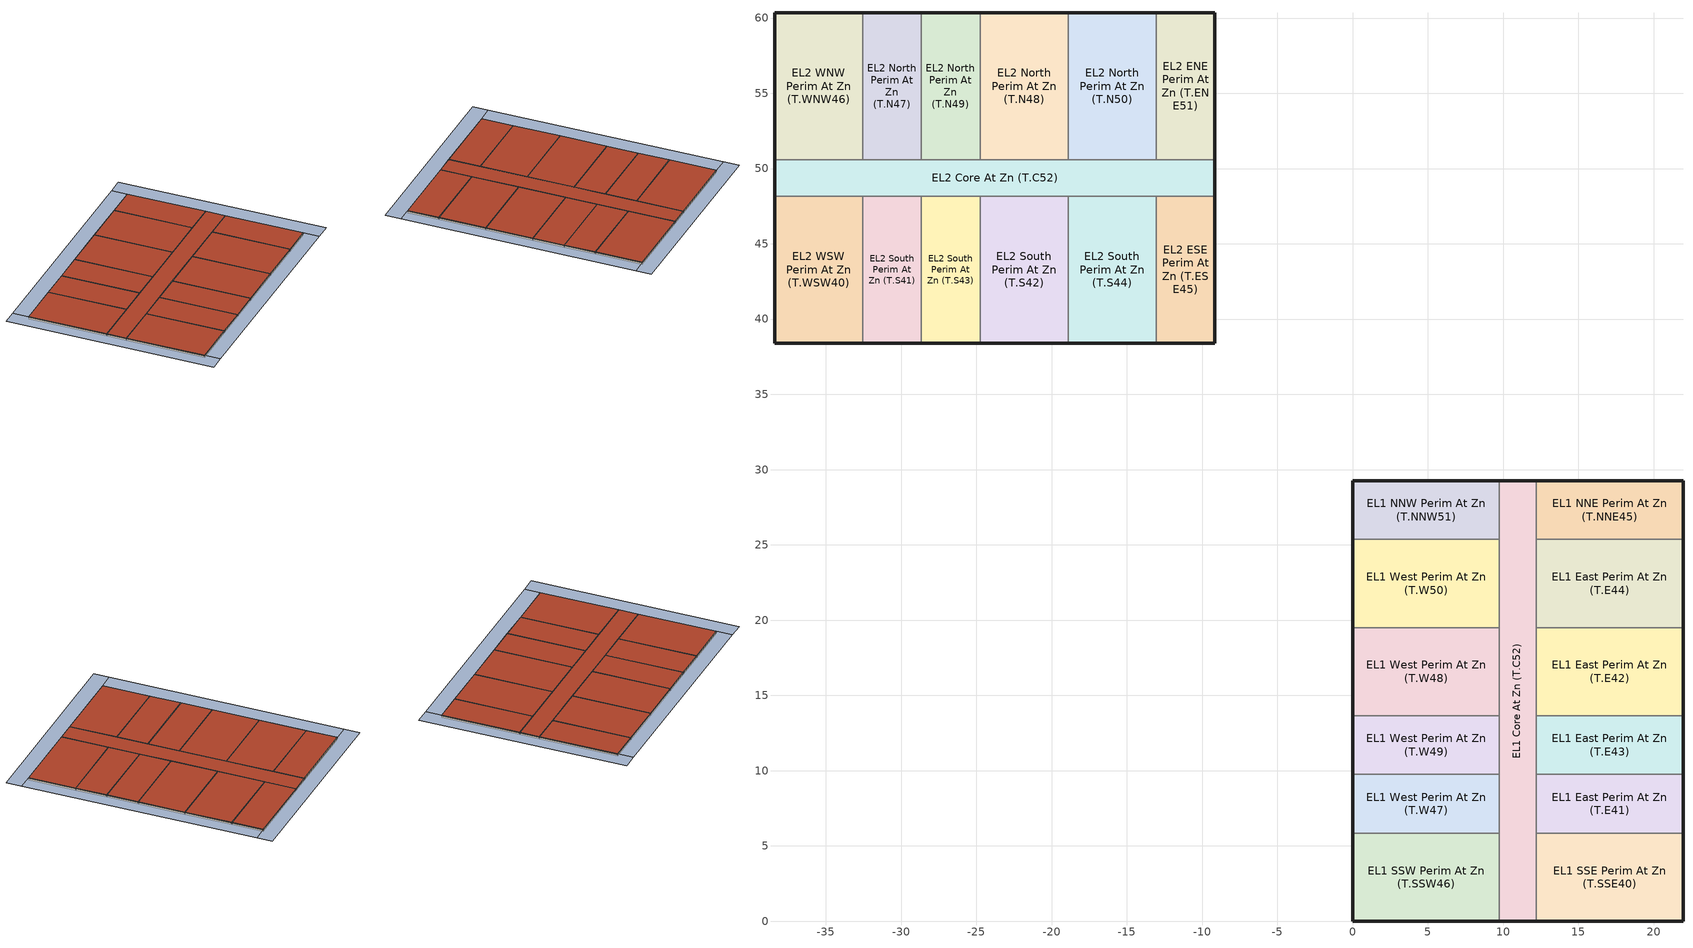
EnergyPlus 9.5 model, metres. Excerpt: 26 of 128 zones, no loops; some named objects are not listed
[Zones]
EL1 Core At Zn (T.C52)
 floor to EL1 Core Zn (T.C39) (EL1 AFlr Construction-mirror): 12.19,29.26 12.19,0 9.75,0 9.75,29.26 z5.46
 wall outside (EL1 EWall Construction): 12.19,29.26 9.75,29.26 / 9.75,0 12.19,0 z5.46:5.79
 wall to EL1 NNW Perim At Zn (T.NNW51) (EL1 IWall Construction-mirror): 9.75,29.26 9.75,25.36 z5.46:5.79
 wall to EL1 SSW Perim At Zn (T.SSW46) (EL1 IWall Construction-mirror): 9.75,5.85 9.75,0 z5.46:5.79
 wall to EL1 West Perim At Zn (T.W47) (EL1 IWall Construction-mirror): 9.75,9.75 9.75,5.85 z5.46:5.79
 wall to EL1 West Perim At Zn (T.W48) (EL1 IWall Construction-mirror): 9.75,19.51 9.75,13.66 z5.46:5.79
 wall to EL1 West Perim At Zn (T.W49) (EL1 IWall Construction-mirror): 9.75,13.66 9.75,9.75 z5.46:5.79
 wall to EL1 West Perim At Zn (T.W50) (EL1 IWall Construction-mirror): 9.75,25.36 9.75,19.51 z5.46:5.79
 wall to EL1 East Perim At Zn (T.E41) (EL1 IWall Construction-mirror): 12.19,5.85 12.19,9.75 z5.46:5.79
 wall to EL1 East Perim At Zn (T.E42) (EL1 IWall Construction-mirror): 12.19,13.66 12.19,19.51 z5.46:5.79
 wall to EL1 East Perim At Zn (T.E43) (EL1 IWall Construction-mirror): 12.19,9.75 12.19,13.66 z5.46:5.79
 wall to EL1 East Perim At Zn (T.E44) (EL1 IWall Construction-mirror): 12.19,19.51 12.19,25.36 z5.46:5.79
 wall to EL1 NNE Perim At Zn (T.NNE45) (EL1 IWall Construction-mirror): 12.19,25.36 12.19,29.26 z5.46:5.79
 wall to EL1 SSE Perim At Zn (T.SSE40) (EL1 IWall Construction-mirror): 12.19,0 12.19,5.85 z5.46:5.79
 roof outside (EL1 Roof Construction): 9.75,29.26 9.75,0 12.19,0 12.19,29.26 z5.79
EL1 East Perim At Zn (T.E41)
 floor to EL1 East Perim Zn (T.E28) (EL1 AFlr Construction-mirror): 21.95,9.75 21.95,5.85 12.19,5.85 12.19,9.75 z5.46
 wall outside (EL1 EWall Construction): 21.95,5.85 21.95,9.75 z5.46:5.79
 wall to EL1 East Perim At Zn (T.E43) (EL1 IWall Construction): 21.95,9.75 12.19,9.75 z5.46:5.79
 wall to EL1 SSE Perim At Zn (T.SSE40) (EL1 IWall Construction-mirror): 12.19,5.85 21.95,5.85 z5.46:5.79
 roof outside (EL1 Roof Construction): 12.19,9.75 12.19,5.85 21.95,5.85 21.95,9.75 z5.79
EL1 East Perim At Zn (T.E42)
 floor to EL1 East Perim Zn (T.E29) (EL1 AFlr Construction-mirror): 21.95,19.51 21.95,13.66 12.19,13.66 12.19,19.51 z5.46
 wall outside (EL1 EWall Construction): 21.95,13.66 21.95,19.51 z5.46:5.79
 wall to EL1 East Perim At Zn (T.E44) (EL1 IWall Construction): 21.95,19.51 12.19,19.51 z5.46:5.79
 wall to EL1 East Perim At Zn (T.E43) (EL1 IWall Construction): 12.19,13.66 21.95,13.66 z5.46:5.79
 roof outside (EL1 Roof Construction): 12.19,19.51 12.19,13.66 21.95,13.66 21.95,19.51 z5.79
EL1 East Perim At Zn (T.E43)
 floor to EL1 East Perim Zn (T.E30) (EL1 AFlr Construction-mirror): 21.95,13.66 21.95,9.75 12.19,9.75 12.19,13.66 z5.46
 wall outside (EL1 EWall Construction): 21.95,9.75 21.95,13.66 z5.46:5.79
 roof outside (EL1 Roof Construction): 12.19,13.66 12.19,9.75 21.95,9.75 21.95,13.66 z5.79
EL1 East Perim At Zn (T.E44)
 floor to EL1 East Perim Zn (T.E31) (EL1 AFlr Construction-mirror): 21.95,25.36 21.95,19.51 12.19,19.51 12.19,25.36 z5.46
 wall outside (EL1 EWall Construction): 21.95,19.51 21.95,25.36 z5.46:5.79
 wall to EL1 NNE Perim At Zn (T.NNE45) (EL1 IWall Construction): 21.95,25.36 12.19,25.36 z5.46:5.79
 roof outside (EL1 Roof Construction): 12.19,25.36 12.19,19.51 21.95,19.51 21.95,25.36 z5.79
EL1 NNE Perim At Zn (T.NNE45)
 floor to EL1 NNE Perim Zn (T.NNE32) (EL1 AFlr Construction-mirror): 21.95,29.26 21.95,25.36 12.19,25.36 12.19,29.26 z5.46
 wall outside (EL1 EWall Construction): 21.95,25.36 21.95,29.26 12.19,29.26 z5.46:5.79
 roof outside (EL1 Roof Construction): 12.19,29.26 12.19,25.36 21.95,25.36 21.95,29.26 z5.79
EL1 NNW Perim At Zn (T.NNW51)
 floor to EL1 NNW Perim Zn (T.NNW38) (EL1 AFlr Construction-mirror): 9.75,29.26 9.75,25.36 0,25.36 0,29.26 z5.46
 wall outside (EL1 EWall Construction): 9.75,29.26 0,29.26 0,25.36 z5.46:5.79
 wall to EL1 West Perim At Zn (T.W50) (EL1 IWall Construction-mirror): 0,25.36 9.75,25.36 z5.46:5.79
 roof outside (EL1 Roof Construction): 0,29.26 0,25.36 9.75,25.36 9.75,29.26 z5.79
EL1 SSE Perim At Zn (T.SSE40)
 floor to EL1 SSE Perim Zn (T.SSE27) (EL1 AFlr Construction-mirror): 21.95,5.85 21.95,0 12.19,0 12.19,5.85 z5.46
 wall outside (EL1 EWall Construction): 12.19,0 21.95,0 21.95,5.85 z5.46:5.79
 roof outside (EL1 Roof Construction): 12.19,5.85 12.19,0 21.95,0 21.95,5.85 z5.79
EL1 SSW Perim At Zn (T.SSW46)
 floor to EL1 SSW Perim Zn (T.SSW33) (EL1 AFlr Construction-mirror): 9.75,5.85 9.75,0 0,0 0,5.85 z5.46
 wall outside (EL1 EWall Construction): 0,5.85 0,0 9.75,0 z5.46:5.79
 wall to EL1 West Perim At Zn (T.W47) (EL1 IWall Construction): 9.75,5.85 0,5.85 z5.46:5.79
 roof outside (EL1 Roof Construction): 0,5.85 0,0 9.75,0 9.75,5.85 z5.79
EL1 West Perim At Zn (T.W47)
 floor to EL1 West Perim Zn (T.W34) (EL1 AFlr Construction-mirror): 9.75,9.75 9.75,5.85 0,5.85 0,9.75 z5.46
 wall outside (EL1 EWall Construction): 0,9.75 0,5.85 z5.46:5.79
 wall to EL1 West Perim At Zn (T.W49) (EL1 IWall Construction): 9.75,9.75 0,9.75 z5.46:5.79
 roof outside (EL1 Roof Construction): 0,9.75 0,5.85 9.75,5.85 9.75,9.75 z5.79
EL1 West Perim At Zn (T.W48)
 floor to EL1 West Perim Zn (T.W35) (EL1 AFlr Construction-mirror): 9.75,19.51 9.75,13.66 0,13.66 0,19.51 z5.46
 wall outside (EL1 EWall Construction): 0,19.51 0,13.66 z5.46:5.79
 wall to EL1 West Perim At Zn (T.W50) (EL1 IWall Construction): 9.75,19.51 0,19.51 z5.46:5.79
 wall to EL1 West Perim At Zn (T.W49) (EL1 IWall Construction): 0,13.66 9.75,13.66 z5.46:5.79
 roof outside (EL1 Roof Construction): 0,19.51 0,13.66 9.75,13.66 9.75,19.51 z5.79
EL1 West Perim At Zn (T.W49)
 floor to EL1 West Perim Zn (T.W36) (EL1 AFlr Construction-mirror): 9.75,13.66 9.75,9.75 0,9.75 0,13.66 z5.46
 wall outside (EL1 EWall Construction): 0,13.66 0,9.75 z5.46:5.79
 roof outside (EL1 Roof Construction): 0,13.66 0,9.75 9.75,9.75 9.75,13.66 z5.79
EL1 West Perim At Zn (T.W50)
 floor to EL1 West Perim Zn (T.W37) (EL1 AFlr Construction-mirror): 9.75,25.36 9.75,19.51 0,19.51 0,25.36 z5.46
 wall outside (EL1 EWall Construction): 0,25.36 0,19.51 z5.46:5.79
 roof outside (EL1 Roof Construction): 0,25.36 0,19.51 9.75,19.51 9.75,25.36 z5.79
EL2 Core At Zn (T.C52)
 floor to EL2 Core Zn (T.C39) (EL1 AFlr Construction-mirror): -9.14,50.6 -9.14,48.16 -38.4,48.16 -38.4,50.6 z5.46
 wall outside (EL1 EWall Construction): -9.14,48.16 -9.14,50.6 / -38.4,50.6 -38.4,48.16 z5.46:5.79
 wall to EL2 ESE Perim At Zn (T.ESE45) (EL1 IWall Construction-mirror): -13.05,48.16 -9.14,48.16 z5.46:5.79
 wall to EL2 South Perim At Zn (T.S41) (EL1 IWall Construction-mirror): -32.55,48.16 -28.65,48.16 z5.46:5.79
 wall to EL2 South Perim At Zn (T.S42) (EL1 IWall Construction-mirror): -24.75,48.16 -18.9,48.16 z5.46:5.79
 wall to EL2 South Perim At Zn (T.S43) (EL1 IWall Construction-mirror): -28.65,48.16 -24.75,48.16 z5.46:5.79
 wall to EL2 South Perim At Zn (T.S44) (EL1 IWall Construction-mirror): -18.9,48.16 -13.05,48.16 z5.46:5.79
 wall to EL2 WSW Perim At Zn (T.WSW40) (EL1 IWall Construction-mirror): -38.4,48.16 -32.55,48.16 z5.46:5.79
 wall to EL2 ENE Perim At Zn (T.ENE51) (EL1 IWall Construction-mirror): -9.14,50.6 -13.05,50.6 z5.46:5.79
 wall to EL2 North Perim At Zn (T.N47) (EL1 IWall Construction-mirror): -28.65,50.6 -32.55,50.6 z5.46:5.79
 wall to EL2 North Perim At Zn (T.N48) (EL1 IWall Construction-mirror): -18.9,50.6 -24.75,50.6 z5.46:5.79
 wall to EL2 North Perim At Zn (T.N49) (EL1 IWall Construction-mirror): -24.75,50.6 -28.65,50.6 z5.46:5.79
 wall to EL2 North Perim At Zn (T.N50) (EL1 IWall Construction-mirror): -13.05,50.6 -18.9,50.6 z5.46:5.79
 wall to EL2 WNW Perim At Zn (T.WNW46) (EL1 IWall Construction-mirror): -32.55,50.6 -38.4,50.6 z5.46:5.79
 roof outside (EL1 Roof Construction): -38.4,50.6 -38.4,48.16 -9.14,48.16 -9.14,50.6 z5.79
EL2 ENE Perim At Zn (T.ENE51)
 floor to EL2 ENE Perim Zn (T.ENE38) (EL1 AFlr Construction-mirror): -9.14,60.35 -9.14,50.6 -13.05,50.6 -13.05,60.35 z5.46
 wall outside (EL1 EWall Construction): -9.14,50.6 -9.14,60.35 -13.05,60.35 z5.46:5.79
 wall to EL2 North Perim At Zn (T.N50) (EL1 IWall Construction-mirror): -13.05,60.35 -13.05,50.6 z5.46:5.79
 roof outside (EL1 Roof Construction): -13.05,60.35 -13.05,50.6 -9.14,50.6 -9.14,60.35 z5.79
EL2 ESE Perim At Zn (T.ESE45)
 floor to EL2 ESE Perim Zn (T.ESE32) (EL1 AFlr Construction-mirror): -9.14,48.16 -9.14,38.4 -13.05,38.4 -13.05,48.16 z5.46
 wall outside (EL1 EWall Construction): -13.05,38.4 -9.14,38.4 -9.14,48.16 z5.46:5.79
 wall to EL2 South Perim At Zn (T.S44) (EL1 IWall Construction-mirror): -13.05,48.16 -13.05,38.4 z5.46:5.79
 roof outside (EL1 Roof Construction): -13.05,48.16 -13.05,38.4 -9.14,38.4 -9.14,48.16 z5.79
EL2 North Perim At Zn (T.N47)
 floor to EL2 North Perim Zn (T.N34) (EL1 AFlr Construction-mirror): -28.65,60.35 -28.65,50.6 -32.55,50.6 -32.55,60.35 z5.46
 wall outside (EL1 EWall Construction): -28.65,60.35 -32.55,60.35 z5.46:5.79
 wall to EL2 North Perim At Zn (T.N49) (EL1 IWall Construction): -28.65,50.6 -28.65,60.35 z5.46:5.79
 wall to EL2 WNW Perim At Zn (T.WNW46) (EL1 IWall Construction-mirror): -32.55,60.35 -32.55,50.6 z5.46:5.79
 roof outside (EL1 Roof Construction): -32.55,60.35 -32.55,50.6 -28.65,50.6 -28.65,60.35 z5.79
EL2 North Perim At Zn (T.N48)
 floor to EL2 North Perim Zn (T.N35) (EL1 AFlr Construction-mirror): -18.9,60.35 -18.9,50.6 -24.75,50.6 -24.75,60.35 z5.46
 wall outside (EL1 EWall Construction): -18.9,60.35 -24.75,60.35 z5.46:5.79
 wall to EL2 North Perim At Zn (T.N50) (EL1 IWall Construction): -18.9,50.6 -18.9,60.35 z5.46:5.79
 wall to EL2 North Perim At Zn (T.N49) (EL1 IWall Construction): -24.75,60.35 -24.75,50.6 z5.46:5.79
 roof outside (EL1 Roof Construction): -24.75,60.35 -24.75,50.6 -18.9,50.6 -18.9,60.35 z5.79
EL2 North Perim At Zn (T.N49)
 floor to EL2 North Perim Zn (T.N36) (EL1 AFlr Construction-mirror): -24.75,60.35 -24.75,50.6 -28.65,50.6 -28.65,60.35 z5.46
 wall outside (EL1 EWall Construction): -24.75,60.35 -28.65,60.35 z5.46:5.79
 roof outside (EL1 Roof Construction): -28.65,60.35 -28.65,50.6 -24.75,50.6 -24.75,60.35 z5.79
EL2 North Perim At Zn (T.N50)
 floor to EL2 North Perim Zn (T.N37) (EL1 AFlr Construction-mirror): -13.05,60.35 -13.05,50.6 -18.9,50.6 -18.9,60.35 z5.46
 wall outside (EL1 EWall Construction): -13.05,60.35 -18.9,60.35 z5.46:5.79
 roof outside (EL1 Roof Construction): -18.9,60.35 -18.9,50.6 -13.05,50.6 -13.05,60.35 z5.79
EL2 South Perim At Zn (T.S41)
 floor to EL2 South Perim Zn (T.S28) (EL1 AFlr Construction-mirror): -28.65,48.16 -28.65,38.4 -32.55,38.4 -32.55,48.16 z5.46
 wall outside (EL1 EWall Construction): -32.55,38.4 -28.65,38.4 z5.46:5.79
 wall to EL2 South Perim At Zn (T.S43) (EL1 IWall Construction): -28.65,38.4 -28.65,48.16 z5.46:5.79
 wall to EL2 WSW Perim At Zn (T.WSW40) (EL1 IWall Construction-mirror): -32.55,48.16 -32.55,38.4 z5.46:5.79
 roof outside (EL1 Roof Construction): -32.55,48.16 -32.55,38.4 -28.65,38.4 -28.65,48.16 z5.79
EL2 South Perim At Zn (T.S42)
 floor to EL2 South Perim Zn (T.S29) (EL1 AFlr Construction-mirror): -18.9,48.16 -18.9,38.4 -24.75,38.4 -24.75,48.16 z5.46
 wall outside (EL1 EWall Construction): -24.75,38.4 -18.9,38.4 z5.46:5.79
 wall to EL2 South Perim At Zn (T.S44) (EL1 IWall Construction): -18.9,38.4 -18.9,48.16 z5.46:5.79
 wall to EL2 South Perim At Zn (T.S43) (EL1 IWall Construction): -24.75,48.16 -24.75,38.4 z5.46:5.79
 roof outside (EL1 Roof Construction): -24.75,48.16 -24.75,38.4 -18.9,38.4 -18.9,48.16 z5.79
EL2 South Perim At Zn (T.S43)
 floor to EL2 South Perim Zn (T.S30) (EL1 AFlr Construction-mirror): -24.75,48.16 -24.75,38.4 -28.65,38.4 -28.65,48.16 z5.46
 wall outside (EL1 EWall Construction): -28.65,38.4 -24.75,38.4 z5.46:5.79
 roof outside (EL1 Roof Construction): -28.65,48.16 -28.65,38.4 -24.75,38.4 -24.75,48.16 z5.79
EL2 South Perim At Zn (T.S44)
 floor to EL2 South Perim Zn (T.S31) (EL1 AFlr Construction-mirror): -13.05,48.16 -13.05,38.4 -18.9,38.4 -18.9,48.16 z5.46
 wall outside (EL1 EWall Construction): -18.9,38.4 -13.05,38.4 z5.46:5.79
 roof outside (EL1 Roof Construction): -18.9,48.16 -18.9,38.4 -13.05,38.4 -13.05,48.16 z5.79
EL2 WNW Perim At Zn (T.WNW46)
 floor to EL2 WNW Perim Zn (T.WNW33) (EL1 AFlr Construction-mirror): -32.55,60.35 -32.55,50.6 -38.4,50.6 -38.4,60.35 z5.46
 wall outside (EL1 EWall Construction): -32.55,60.35 -38.4,60.35 -38.4,50.6 z5.46:5.79
 roof outside (EL1 Roof Construction): -38.4,60.35 -38.4,50.6 -32.55,50.6 -32.55,60.35 z5.79
EL2 WSW Perim At Zn (T.WSW40)
 floor to EL2 WSW Perim Zn (T.WSW27) (EL1 AFlr Construction-mirror): -32.55,48.16 -32.55,38.4 -38.4,38.4 -38.4,48.16 z5.46
 wall outside (EL1 EWall Construction): -38.4,48.16 -38.4,38.4 -32.55,38.4 z5.46:5.79
 roof outside (EL1 Roof Construction): -38.4,48.16 -38.4,38.4 -32.55,38.4 -32.55,48.16 z5.79
shading: -7.16,62.33 -7.16,36.42 -9.14,36.42 -9.14,62.33 z5.79; -9.14,62.33 -9.14,60.35 -38.4,60.35 -38.4,62.33 z5.79; -38.4,62.33 -38.4,36.42 -40.39,36.42 -40.39,62.33 z5.79; 23.93,29.26 23.93,0 21.95,0 21.95,29.26 z5.79; 23.93,31.24 23.93,29.26 -1.98,29.26 -1.98,31.24 z5.79; 0,29.26 0,0 -1.98,0 -1.98,29.26 z5.79; 23.93,0 23.93,-1.98 -1.98,-1.98 -1.98,0 z5.79; -9.14,38.4 -9.14,36.42 -38.4,36.42 -38.4,38.4 z5.79
[Building]
MFm+dxgf+existing: North Axis {deg}=0; Terrain=Suburbs; Loads Convergence Tolerance Value {W}=0.04; Temperature Convergence Tolerance Value {deltaC}=0.4; Solar Distribution=FullExterior; Maximum Number of Warmup Days=40; Minimum Number of Warmup Days=10
[Site:Location]
CA_EUREKA_USA Design_Conditions: Latitude {deg}=40.8; Longitude {deg}=-124.17; Time Zone {hr}=-8; Elevation {m}=18
[SizingPeriod:DesignDay] Day of Month=21; Dry-Bulb Temperature Range Modifier Type=DefaultMultipliers; Humidity Condition Type=Wetbulb; Barometric Pressure {Pa}=101109; Rain Indicator=No; Snow Indicator=No; Daylight Saving Time Indicator=No
Name | Month | Day Type | Maximum Dry-Bulb Temperature {C} | Daily Dry-Bulb Temperature Range {deltaC} | Wetbulb or DewPoint at Maximum Dry-Bulb {C} | Wind Speed {m/s} | Wind Direction {deg} | Solar Model Indicator | Sky Clearness | ASHRAE Clear Sky Optical Depth for Beam Irradiance (taub) | ASHRAE Clear Sky Optical Depth for Diffuse Irradiance (taud)
CA_EUREKA Ann Htg 99.6% Condns DB | 12 | WinterDesignDay | 0.7 | 0 | 0.7 | 1.5 | 100 | ASHRAEClearSky | 0
CA_EUREKA Ann Clg .4% Condns DB=>MWB | 8 | SummerDesignDay | 20.1 | 4.5 | 15.1 | 4.2 | 320 | ASHRAETau |  | 0.327 | 2.581
[Site:WaterMainsTemperature]
Calculation Method=Correlation; Annual Average Outdoor Air Temperature {C}=10.81; Maximum Difference In Monthly Average Outdoor Air Temperatures {deltaC}=16.84
[Material]
Name | Roughness | Thickness {m} | Conductivity {W/m-K} | Density {kg/m3} | Specific Heat {J/kg-K}
GypBd 1/2in (GP01) | Rough | 0.0128016 | 0.160159 | 800.925 | 837.36
Blt-Up Roof 3/8in (BR01) | Rough | 0.0094488 | 0.162407 | 1121.295 | 1465.38
Plywd 5/8in (PW04) | Rough | 0.0158496 | 0.115363 | 544.629 | 1214.172
syn_stucco | MediumSmooth | 0.003048 | 8.65E-02 | 400 | 878.64
Drywall_1/2in | MediumSmooth | 0.0127 | 0.16009 | 800.923 | 1087.84
OSB_7/16in | MediumSmooth | 0.0111125 | 0.1163 | 544.627 | 1213.36
sheathing_consol_layer | Rough | 0.0127 | 0.0940184 | 685.008 | 1172.332
wall_consol_layer | Rough | 0.137 | 0.057165 | 120.801 | 1036.26
ceil_consol_layer | Rough | 0.195 | 0.0617176 | 41.9286 | 776.251
ceil_insul_layer | Rough | 1.0e-06 | 0.0432 | 41.9286 | 776.251
[Material:NoMass] Roughness=Rough
Name | Thermal Resistance {m2-K/W}
EL1 Roof Cons Mat 4 (0.25) | 0.0440141
EL1 IWall Cons Mat 2 (0.91) | 0.160211
Bldg Paper Felt (BP01) | 0.0105634
[Construction]
EL1 EWall Construction: syn_stucco, sheathing_consol_layer, OSB_7/16in, wall_consol_layer, Drywall_1/2in
EL1 Roof Construction: Blt-Up Roof 3/8in (BR01), Bldg Paper Felt (BP01), Plywd 5/8in (PW04), EL1 Roof Cons Mat 4 (0.25)
EL1 IWall Construction; EL1 IWall Construction-mirror: GypBd 1/2in (GP01), EL1 IWall Cons Mat 2 (0.91), GypBd 1/2in (GP01)
EL1 AFlr Construction-mirror: Drywall_1/2in, ceil_consol_layer, ceil_insul_layer
[Zone] Multiplier=1; Part of Total Floor Area=Yes
EL1 Core At Zn (T.C52); EL1 East Perim At Zn (T.E41); EL1 East Perim At Zn (T.E42); EL1 East Perim At Zn (T.E43); EL1 East Perim At Zn (T.E44); EL1 NNE Perim At Zn (T.NNE45); EL1 NNW Perim At Zn (T.NNW51); EL1 SSE Perim At Zn (T.SSE40); EL1 SSW Perim At Zn (T.SSW46); EL1 West Perim At Zn (T.W47); EL1 West Perim At Zn (T.W48); EL1 West Perim At Zn (T.W49); EL1 West Perim At Zn (T.W50); EL2 Core At Zn (T.C52); EL2 ENE Perim At Zn (T.ENE51); EL2 ESE Perim At Zn (T.ESE45); EL2 North Perim At Zn (T.N47); EL2 North Perim At Zn (T.N48); EL2 North Perim At Zn (T.N49); EL2 North Perim At Zn (T.N50); EL2 South Perim At Zn (T.S41); EL2 South Perim At Zn (T.S42); EL2 South Perim At Zn (T.S43); EL2 South Perim At Zn (T.S44); EL2 WNW Perim At Zn (T.WNW46); EL2 WSW Perim At Zn (T.WSW40)
[Foundation:Kiva]
Slab Foundation
[Foundation:Kiva:Settings]
Soil Conductivity {W/m-K}=1.73; Soil Density {kg/m3}=1842; Soil Specific Heat {J/kg-K}=419; Ground Solar Absorptivity=0.9; Ground Thermal Absorptivity=0.9; Ground Surface Roughness {m}=0.03; Far-Field Width {m}=40; Deep-Ground Boundary Condition=ZeroFlux; Deep-Ground Depth {m}=40; Minimum Cell Dimension {m}=0.02; Maximum Cell Growth Coefficient=1.5; Simulation Timestep=Timestep
[OtherEquipment] Fuel Type=None; Design Level Calculation Method=EquipmentLevel; Design Level {W}=0; Fraction Radiant=0; Fraction Lost=0
Name | Zone or ZoneList | Schedule | Fraction Latent
SupplyDuctConductionToEL1 SSE Perim At Zn (T.SSE40); ReturnDuctConductionToEL1 SSE Perim At Zn (T.SSE40); SupplySensibleLeakageToEL1 SSE Perim At Zn (T.SSE40) | EL1 SSE Perim At Zn (T.SSE40) | EL1 SSE Perim Zn (T.SSE27) Duct Loss Sch | 0
SupplyLatentLeakageToEL1 SSE Perim At Zn (T.SSE40) | EL1 SSE Perim At Zn (T.SSE40) | EL1 SSE Perim Zn (T.SSE27) Duct Loss Sch | 1
SupplyDuctConductionToEL1 East Perim At Zn (T.E42); ReturnDuctConductionToEL1 East Perim At Zn (T.E42); SupplySensibleLeakageToEL1 East Perim At Zn (T.E42) | EL1 East Perim At Zn (T.E42) | EL1 East Perim Zn (T.E29) Duct Loss Sch | 0
SupplyLatentLeakageToEL1 East Perim At Zn (T.E42) | EL1 East Perim At Zn (T.E42) | EL1 East Perim Zn (T.E29) Duct Loss Sch | 1
SupplyDuctConductionToEL1 East Perim At Zn (T.E44); ReturnDuctConductionToEL1 East Perim At Zn (T.E44); SupplySensibleLeakageToEL1 East Perim At Zn (T.E44) | EL1 East Perim At Zn (T.E44) | EL1 East Perim Zn (T.E31) Duct Loss Sch | 0
SupplyLatentLeakageToEL1 East Perim At Zn (T.E44) | EL1 East Perim At Zn (T.E44) | EL1 East Perim Zn (T.E31) Duct Loss Sch | 1
SupplyDuctConductionToEL1 SSW Perim At Zn (T.SSW46); ReturnDuctConductionToEL1 SSW Perim At Zn (T.SSW46); SupplySensibleLeakageToEL1 SSW Perim At Zn (T.SSW46) | EL1 SSW Perim At Zn (T.SSW46) | EL1 SSW Perim Zn (T.SSW33) Duct Loss Sch | 0
SupplyLatentLeakageToEL1 SSW Perim At Zn (T.SSW46) | EL1 SSW Perim At Zn (T.SSW46) | EL1 SSW Perim Zn (T.SSW33) Duct Loss Sch | 1
SupplyDuctConductionToEL1 West Perim At Zn (T.W48); ReturnDuctConductionToEL1 West Perim At Zn (T.W48); SupplySensibleLeakageToEL1 West Perim At Zn (T.W48) | EL1 West Perim At Zn (T.W48) | EL1 West Perim Zn (T.W35) Duct Loss Sch | 0
SupplyLatentLeakageToEL1 West Perim At Zn (T.W48) | EL1 West Perim At Zn (T.W48) | EL1 West Perim Zn (T.W35) Duct Loss Sch | 1
SupplyDuctConductionToEL1 West Perim At Zn (T.W50); ReturnDuctConductionToEL1 West Perim At Zn (T.W50); SupplySensibleLeakageToEL1 West Perim At Zn (T.W50) | EL1 West Perim At Zn (T.W50) | EL1 West Perim Zn (T.W37) Duct Loss Sch | 0
SupplyLatentLeakageToEL1 West Perim At Zn (T.W50) | EL1 West Perim At Zn (T.W50) | EL1 West Perim Zn (T.W37) Duct Loss Sch | 1
SupplyDuctConductionToEL2 WSW Perim At Zn (T.WSW40); ReturnDuctConductionToEL2 WSW Perim At Zn (T.WSW40); SupplySensibleLeakageToEL2 WSW Perim At Zn (T.WSW40) | EL2 WSW Perim At Zn (T.WSW40) | EL2 WSW Perim Zn (T.WSW27) Duct Loss Sch | 0
SupplyLatentLeakageToEL2 WSW Perim At Zn (T.WSW40) | EL2 WSW Perim At Zn (T.WSW40) | EL2 WSW Perim Zn (T.WSW27) Duct Loss Sch | 1
SupplyDuctConductionToEL2 South Perim At Zn (T.S42); ReturnDuctConductionToEL2 South Perim At Zn (T.S42); SupplySensibleLeakageToEL2 South Perim At Zn (T.S42) | EL2 South Perim At Zn (T.S42) | EL2 South Perim Zn (T.S29) Duct Loss Sch | 0
SupplyLatentLeakageToEL2 South Perim At Zn (T.S42) | EL2 South Perim At Zn (T.S42) | EL2 South Perim Zn (T.S29) Duct Loss Sch | 1
SupplyDuctConductionToEL2 South Perim At Zn (T.S44); ReturnDuctConductionToEL2 South Perim At Zn (T.S44); SupplySensibleLeakageToEL2 South Perim At Zn (T.S44) | EL2 South Perim At Zn (T.S44) | EL2 South Perim Zn (T.S31) Duct Loss Sch | 0
SupplyLatentLeakageToEL2 South Perim At Zn (T.S44) | EL2 South Perim At Zn (T.S44) | EL2 South Perim Zn (T.S31) Duct Loss Sch | 1
SupplyDuctConductionToEL2 North Perim At Zn (T.N50); ReturnDuctConductionToEL2 North Perim At Zn (T.N50); SupplySensibleLeakageToEL2 North Perim At Zn (T.N50) | EL2 North Perim At Zn (T.N50) | EL2 North Perim Zn (T.N37) Duct Loss Sch | 0
SupplyLatentLeakageToEL2 North Perim At Zn (T.N50) | EL2 North Perim At Zn (T.N50) | EL2 North Perim Zn (T.N37) Duct Loss Sch | 1
SupplyDuctConductionToEL2 North Perim At Zn (T.N48); ReturnDuctConductionToEL2 North Perim At Zn (T.N48); SupplySensibleLeakageToEL2 North Perim At Zn (T.N48) | EL2 North Perim At Zn (T.N48) | EL2 North Perim Zn (T.N35) Duct Loss Sch | 0
SupplyLatentLeakageToEL2 North Perim At Zn (T.N48) | EL2 North Perim At Zn (T.N48) | EL2 North Perim Zn (T.N35) Duct Loss Sch | 1
SupplyDuctConductionToEL2 WNW Perim At Zn (T.WNW46); ReturnDuctConductionToEL2 WNW Perim At Zn (T.WNW46); SupplySensibleLeakageToEL2 WNW Perim At Zn (T.WNW46) | EL2 WNW Perim At Zn (T.WNW46) | EL2 WNW Perim Zn (T.WNW33) Duct Loss Sch | 0
SupplyLatentLeakageToEL2 WNW Perim At Zn (T.WNW46) | EL2 WNW Perim At Zn (T.WNW46) | EL2 WNW Perim Zn (T.WNW33) Duct Loss Sch | 1
[ZoneMixing] Design Flow Rate Calculation Method=Flow/Zone; Design Flow Rate {m3/s}=0
Name | Zone | Schedule | Source Zone
EL1 SSE Perim At Zn (T.SSE40)ToEL1 SSE Perim Zn (T.SSE27)Mixing | EL1 SSE Perim Zn (T.SSE27) | EL1 SSE Perim Zn (T.SSE27) Duct Loss Sch | EL1 SSE Perim At Zn (T.SSE40)
EL1 SSE Perim Zn (T.SSE27)ToEL1 SSE Perim At Zn (T.SSE40)Mixing | EL1 SSE Perim At Zn (T.SSE40) | EL1 SSE Perim Zn (T.SSE27) Duct Loss Sch | EL1 SSE Perim Zn (T.SSE27)
EL1 East Perim At Zn (T.E42)ToEL1 East Perim Zn (T.E29)Mixing | EL1 East Perim Zn (T.E29) | EL1 East Perim Zn (T.E29) Duct Loss Sch | EL1 East Perim At Zn (T.E42)
EL1 East Perim Zn (T.E29)ToEL1 East Perim At Zn (T.E42)Mixing | EL1 East Perim At Zn (T.E42) | EL1 East Perim Zn (T.E29) Duct Loss Sch | EL1 East Perim Zn (T.E29)
EL1 East Perim At Zn (T.E44)ToEL1 East Perim Zn (T.E31)Mixing | EL1 East Perim Zn (T.E31) | EL1 East Perim Zn (T.E31) Duct Loss Sch | EL1 East Perim At Zn (T.E44)
EL1 East Perim Zn (T.E31)ToEL1 East Perim At Zn (T.E44)Mixing | EL1 East Perim At Zn (T.E44) | EL1 East Perim Zn (T.E31) Duct Loss Sch | EL1 East Perim Zn (T.E31)
EL1 SSW Perim At Zn (T.SSW46)ToEL1 SSW Perim Zn (T.SSW33)Mixing | EL1 SSW Perim Zn (T.SSW33) | EL1 SSW Perim Zn (T.SSW33) Duct Loss Sch | EL1 SSW Perim At Zn (T.SSW46)
EL1 SSW Perim Zn (T.SSW33)ToEL1 SSW Perim At Zn (T.SSW46)Mixing | EL1 SSW Perim At Zn (T.SSW46) | EL1 SSW Perim Zn (T.SSW33) Duct Loss Sch | EL1 SSW Perim Zn (T.SSW33)
EL1 West Perim At Zn (T.W48)ToEL1 West Perim Zn (T.W35)Mixing | EL1 West Perim Zn (T.W35) | EL1 West Perim Zn (T.W35) Duct Loss Sch | EL1 West Perim At Zn (T.W48)
EL1 West Perim Zn (T.W35)ToEL1 West Perim At Zn (T.W48)Mixing | EL1 West Perim At Zn (T.W48) | EL1 West Perim Zn (T.W35) Duct Loss Sch | EL1 West Perim Zn (T.W35)
EL1 West Perim At Zn (T.W50)ToEL1 West Perim Zn (T.W37)Mixing | EL1 West Perim Zn (T.W37) | EL1 West Perim Zn (T.W37) Duct Loss Sch | EL1 West Perim At Zn (T.W50)
EL1 West Perim Zn (T.W37)ToEL1 West Perim At Zn (T.W50)Mixing | EL1 West Perim At Zn (T.W50) | EL1 West Perim Zn (T.W37) Duct Loss Sch | EL1 West Perim Zn (T.W37)
EL2 WSW Perim At Zn (T.WSW40)ToEL2 WSW Perim Zn (T.WSW27)Mixing | EL2 WSW Perim Zn (T.WSW27) | EL2 WSW Perim Zn (T.WSW27) Duct Loss Sch | EL2 WSW Perim At Zn (T.WSW40)
EL2 WSW Perim Zn (T.WSW27)ToEL2 WSW Perim At Zn (T.WSW40)Mixing | EL2 WSW Perim At Zn (T.WSW40) | EL2 WSW Perim Zn (T.WSW27) Duct Loss Sch | EL2 WSW Perim Zn (T.WSW27)
EL2 South Perim At Zn (T.S42)ToEL2 South Perim Zn (T.S29)Mixing | EL2 South Perim Zn (T.S29) | EL2 South Perim Zn (T.S29) Duct Loss Sch | EL2 South Perim At Zn (T.S42)
EL2 South Perim Zn (T.S29)ToEL2 South Perim At Zn (T.S42)Mixing | EL2 South Perim At Zn (T.S42) | EL2 South Perim Zn (T.S29) Duct Loss Sch | EL2 South Perim Zn (T.S29)
EL2 South Perim At Zn (T.S44)ToEL2 South Perim Zn (T.S31)Mixing | EL2 South Perim Zn (T.S31) | EL2 South Perim Zn (T.S31) Duct Loss Sch | EL2 South Perim At Zn (T.S44)
EL2 South Perim Zn (T.S31)ToEL2 South Perim At Zn (T.S44)Mixing | EL2 South Perim At Zn (T.S44) | EL2 South Perim Zn (T.S31) Duct Loss Sch | EL2 South Perim Zn (T.S31)
EL2 North Perim At Zn (T.N50)ToEL2 North Perim Zn (T.N37)Mixing | EL2 North Perim Zn (T.N37) | EL2 North Perim Zn (T.N37) Duct Loss Sch | EL2 North Perim At Zn (T.N50)
EL2 North Perim Zn (T.N37)ToEL2 North Perim At Zn (T.N50)Mixing | EL2 North Perim At Zn (T.N50) | EL2 North Perim Zn (T.N37) Duct Loss Sch | EL2 North Perim Zn (T.N37)
EL2 North Perim At Zn (T.N48)ToEL2 North Perim Zn (T.N35)Mixing | EL2 North Perim Zn (T.N35) | EL2 North Perim Zn (T.N35) Duct Loss Sch | EL2 North Perim At Zn (T.N48)
EL2 North Perim Zn (T.N35)ToEL2 North Perim At Zn (T.N48)Mixing | EL2 North Perim At Zn (T.N48) | EL2 North Perim Zn (T.N35) Duct Loss Sch | EL2 North Perim Zn (T.N35)
EL2 WNW Perim At Zn (T.WNW46)ToEL2 WNW Perim Zn (T.WNW33)Mixing | EL2 WNW Perim Zn (T.WNW33) | EL2 WNW Perim Zn (T.WNW33) Duct Loss Sch | EL2 WNW Perim At Zn (T.WNW46)
EL2 WNW Perim Zn (T.WNW33)ToEL2 WNW Perim At Zn (T.WNW46)Mixing | EL2 WNW Perim At Zn (T.WNW46) | EL2 WNW Perim Zn (T.WNW33) Duct Loss Sch | EL2 WNW Perim Zn (T.WNW33)
[EnergyManagementSystem:Sensor]
Name | Output:Variable or Output:Meter Index Key | Output:Variable or Output:Meter
AHZone_TEL1SSEPerimZnTSSE27 | EL1 SSE Perim At Zn (T.SSE40) | Zone Air Temperature
AHZone_WEL1SSEPerimZnTSSE27 | EL1 SSE Perim At Zn (T.SSE40) | Zone Mean Air Humidity Ratio
AHZone_TEL1EastPerimZnTE29 | EL1 East Perim At Zn (T.E42) | Zone Air Temperature
AHZone_WEL1EastPerimZnTE29 | EL1 East Perim At Zn (T.E42) | Zone Mean Air Humidity Ratio
AHZone_TEL1EastPerimZnTE31 | EL1 East Perim At Zn (T.E44) | Zone Air Temperature
AHZone_WEL1EastPerimZnTE31 | EL1 East Perim At Zn (T.E44) | Zone Mean Air Humidity Ratio
AHZone_TEL1SSWPerimZnTSSW33 | EL1 SSW Perim At Zn (T.SSW46) | Zone Air Temperature
AHZone_WEL1SSWPerimZnTSSW33 | EL1 SSW Perim At Zn (T.SSW46) | Zone Mean Air Humidity Ratio
AHZone_TEL1WestPerimZnTW35 | EL1 West Perim At Zn (T.W48) | Zone Air Temperature
AHZone_WEL1WestPerimZnTW35 | EL1 West Perim At Zn (T.W48) | Zone Mean Air Humidity Ratio
AHZone_TEL1WestPerimZnTW37 | EL1 West Perim At Zn (T.W50) | Zone Air Temperature
AHZone_WEL1WestPerimZnTW37 | EL1 West Perim At Zn (T.W50) | Zone Mean Air Humidity Ratio
AHZone_TEL2WSWPerimZnTWSW27 | EL2 WSW Perim At Zn (T.WSW40) | Zone Air Temperature
AHZone_WEL2WSWPerimZnTWSW27 | EL2 WSW Perim At Zn (T.WSW40) | Zone Mean Air Humidity Ratio
AHZone_TEL2SouthPerimZnTS29 | EL2 South Perim At Zn (T.S42) | Zone Air Temperature
AHZone_WEL2SouthPerimZnTS29 | EL2 South Perim At Zn (T.S42) | Zone Mean Air Humidity Ratio
AHZone_TEL2SouthPerimZnTS31 | EL2 South Perim At Zn (T.S44) | Zone Air Temperature
AHZone_WEL2SouthPerimZnTS31 | EL2 South Perim At Zn (T.S44) | Zone Mean Air Humidity Ratio
AHZone_TEL2NorthPerimZnTN37 | EL2 North Perim At Zn (T.N50) | Zone Air Temperature
AHZone_WEL2NorthPerimZnTN37 | EL2 North Perim At Zn (T.N50) | Zone Mean Air Humidity Ratio
AHZone_TEL2NorthPerimZnTN35 | EL2 North Perim At Zn (T.N48) | Zone Air Temperature
AHZone_WEL2NorthPerimZnTN35 | EL2 North Perim At Zn (T.N48) | Zone Mean Air Humidity Ratio
AHZone_TEL2WNWPerimZnTWNW33 | EL2 WNW Perim At Zn (T.WNW46) | Zone Air Temperature
AHZone_WEL2WNWPerimZnTWNW33 | EL2 WNW Perim At Zn (T.WNW46) | Zone Mean Air Humidity Ratio
[EnergyManagementSystem:Program]
DuctLeakageProgramEL1SSEPerimZnGSSE1: Set f_sup = 0.056249999999999994; Set f_ret = 0.050625; Set f_OA = 0.005624999999999991; Set V_OA = f_OA * AH_VFREL1SSEPerimZnGSSE1; Set Vleak_s = f_sup * AH_VFREL1SSEPerimZnGSSE1; Set Vleak_r = f_ret * AH_VFREL1SSEPerimZnGSSE1; Set VEL1SSEPerimPlZnGSSE14ToEL1SSEPerimZnGSSE1 = @Abs (Vleak_s - Vleak_r - V_OA); Set VEL1SSEPerimZnGSSE1ToEL1SSEPerimPlZnGSSE14 = 0; Set h_SA = @HFnTdbW AH_ToutEL1SSEPerimZnGSSE1 AH_WoutEL1SSEPerimZnGSSE1; Set h_AHZone = @HFnTdbW AHZone_TEL1SSEPerimZnGSSE1 AHZone_WEL1SSEPerimZnGSSE1; Set h_RA = @HFnTdbW RA_TEL1SSEPerimZnGSSE1 RA_WEL1SSEPerimZnGSSE1; Set h_fg = @HfgAirFnWTdb AH_WoutEL1SSEPerimZnGSSE1 AH_ToutEL1SSEPerimZnGSSE1; Set Qleak_s = f_sup * AH_MFREL1SSEPerimZnGSSE1 * (h_RA - h_SA); Set Qleak_s_lEL1SSEPerimZnGSSE1 = f_sup * AH_MFREL1SSEPerimZnGSSE1 * h_fg * (RA_WEL1SSEPerimZnGSSE1 - AH_WoutEL1SSEPerimZnGSSE1); Set Qleak_s_sEL1SSEPerimZnGSSE1 = Qleak_s - Qleak_s_lEL1SSEPerimZnGSSE1; Set expTerm = (Fan_RTFEL1SSEPerimZnGSSE1 / ((@Max AH_MFREL1SSEPerimZnGSSE1 0.001) * 1006.0)) * 11.09293886506971; Set expTerm = 0 - expTerm; Set Tsupply = AHZone_TEL1SSEPerimZnGSSE1 + ((AH_ToutEL1SSEPerimZnGSSE1 - AHZone_TEL1SSEPerimZnGSSE1) * (@Exp expTerm)); Set Qduct_sToEL1SSEPerimZnGSSE1 = AH_MFREL1SSEPerimZnGSSE1 * 1006.0 * (Tsupply - AH_ToutEL1SSEPerimZnGSSE1); Set Qduct_sToEL1SSEPerimPlZnGSSE14 = 0 - Qduct_sToEL1SSEPerimZnGSSE1; Set expTerm = (Fan_RTFEL1SSEPerimZnGSSE1 / ((@Max AH_MFREL1SSEPerimZnGSSE1 0.001) * 1006.0)) * 2.738997250634496; Set expTerm = 0 - expTerm; Set Treturn = AHZone_TEL1SSEPerimZnGSSE1 + ((RA_TEL1SSEPerimZnGSSE1 - AHZone_TEL1SSEPerimZnGSSE1) * (@Exp expTerm)); Set Qduct_rToPlenumDXFGEL1G_SSE1 = AH_MFREL1SSEPerimZnGSSE1 * 1006.0 * (Treturn - RA_TEL1SSEPerimZnGSSE1); Set Qduct_rToEL1SSEPerimPlZnGSSE14 = 0 - Qduct_rToPlenumDXFGEL1G_SSE1; Set Qleak_r_lDXFGEL1G_SSE1 = 0; Set Qleak_r_sDXFGEL1G_SSE1 = f_ret * AH_MFREL1SSEPerimZnGSSE1 * 1006.0 * (AHZone_TEL1SSEPerimZnGSSE1 - RA_TEL1SSEPerimZnGSSE1); Set Qleak = f_sup * AH_MFREL1SSEPerimZnGSSE1 * (h_SA - h_AHZone); Set Qleak_lToEL1SSEPerimPlZnGSSE14 = f_sup * AH_MFREL1SSEPerimZnGSSE1 * h_fg * (AH_WoutEL1SSEPerimZnGSSE1 - AHZone_WEL1SSEPerimZnGSSE1); Set Qleak_sToEL1SSEPerimPlZnGSSE14 = Qleak - Qleak_lToEL1SSEPerimPlZnGSSE14
DuctLeakageProgramEL1SSEPerimZnTSSE27: Set f_sup = 0.056249999999999994; Set f_ret = 0.050625; Set f_OA = 0.005624999999999991; Set V_OA = f_OA * AH_VFREL1SSEPerimZnTSSE27; Set Vleak_s = f_sup * AH_VFREL1SSEPerimZnTSSE27; Set Vleak_r = f_ret * AH_VFREL1SSEPerimZnTSSE27; Set VEL1SSEPerimAtZnTSSE40ToEL1SSEPerimZnTSSE27 = @Abs (Vleak_s - Vleak_r - V_OA); Set VEL1SSEPerimZnTSSE27ToEL1SSEPerimAtZnTSSE40 = 0; Set h_SA = @HFnTdbW AH_ToutEL1SSEPerimZnTSSE27 AH_WoutEL1SSEPerimZnTSSE27; Set h_AHZone = @HFnTdbW AHZone_TEL1SSEPerimZnTSSE27 AHZone_WEL1SSEPerimZnTSSE27; Set h_RA = @HFnTdbW RA_TEL1SSEPerimZnTSSE27 RA_WEL1SSEPerimZnTSSE27; Set h_fg = @HfgAirFnWTdb AH_WoutEL1SSEPerimZnTSSE27 AH_ToutEL1SSEPerimZnTSSE27; Set Qleak_s = f_sup * AH_MFREL1SSEPerimZnTSSE27 * (h_RA - h_SA); Set Qleak_s_lEL1SSEPerimZnTSSE27 = f_sup * AH_MFREL1SSEPerimZnTSSE27 * h_fg * (RA_WEL1SSEPerimZnTSSE27 - AH_WoutEL1SSEPerimZnTSSE27); Set Qleak_s_sEL1SSEPerimZnTSSE27 = Qleak_s - Qleak_s_lEL1SSEPerimZnTSSE27; Set expTerm = (Fan_RTFEL1SSEPerimZnTSSE27 / ((@Max AH_MFREL1SSEPerimZnTSSE27 0.001) * 1006.0)) * 11.09293886506971; Set expTerm = 0 - expTerm; Set Tsupply = AHZone_TEL1SSEPerimZnTSSE27 + ((AH_ToutEL1SSEPerimZnTSSE27 - AHZone_TEL1SSEPerimZnTSSE27) * (@Exp expTerm)); Set Qduct_sToEL1SSEPerimZnTSSE27 = AH_MFREL1SSEPerimZnTSSE27 * 1006.0 * (Tsupply - AH_ToutEL1SSEPerimZnTSSE27); Set Qduct_sToEL1SSEPerimAtZnTSSE40 = 0 - Qduct_sToEL1SSEPerimZnTSSE27; Set expTerm = (Fan_RTFEL1SSEPerimZnTSSE27 / ((@Max AH_MFREL1SSEPerimZnTSSE27 0.001) * 1006.0)) * 2.738997250634496; Set expTerm = 0 - expTerm; Set Treturn = AHZone_TEL1SSEPerimZnTSSE27 + ((RA_TEL1SSEPerimZnTSSE27 - AHZone_TEL1SSEPerimZnTSSE27) * (@Exp expTerm)); Set Qduct_rToPlenumDXFGEL1T_SSE27 = AH_MFREL1SSEPerimZnTSSE27 * 1006.0 * (Treturn - RA_TEL1SSEPerimZnTSSE27); Set Qduct_rToEL1SSEPerimAtZnTSSE40 = 0 - Qduct_rToPlenumDXFGEL1T_SSE27; Set Qleak_r_lDXFGEL1T_SSE27 = 0; Set Qleak_r_sDXFGEL1T_SSE27 = f_ret * AH_MFREL1SSEPerimZnTSSE27 * 1006.0 * (AHZone_TEL1SSEPerimZnTSSE27 - RA_TEL1SSEPerimZnTSSE27); Set Qleak = f_sup * AH_MFREL1SSEPerimZnTSSE27 * (h_SA - h_AHZone); Set Qleak_lToEL1SSEPerimAtZnTSSE40 = f_sup * AH_MFREL1SSEPerimZnTSSE27 * h_fg * (AH_WoutEL1SSEPerimZnTSSE27 - AHZone_WEL1SSEPerimZnTSSE27); Set Qleak_sToEL1SSEPerimAtZnTSSE40 = Qleak - Qleak_lToEL1SSEPerimAtZnTSSE40
DuctLeakageProgramEL1EastPerimZnGE3: Set f_sup = 0.056249999999999994; Set f_ret = 0.050625; Set f_OA = 0.005624999999999991; Set V_OA = f_OA * AH_VFREL1EastPerimZnGE3; Set Vleak_s = f_sup * AH_VFREL1EastPerimZnGE3; Set Vleak_r = f_ret * AH_VFREL1EastPerimZnGE3; Set VEL1EastPerimPlZnGE16ToEL1EastPerimZnGE3 = @Abs (Vleak_s - Vleak_r - V_OA); Set VEL1EastPerimZnGE3ToEL1EastPerimPlZnGE16 = 0; Set h_SA = @HFnTdbW AH_ToutEL1EastPerimZnGE3 AH_WoutEL1EastPerimZnGE3; Set h_AHZone = @HFnTdbW AHZone_TEL1EastPerimZnGE3 AHZone_WEL1EastPerimZnGE3; Set h_RA = @HFnTdbW RA_TEL1EastPerimZnGE3 RA_WEL1EastPerimZnGE3; Set h_fg = @HfgAirFnWTdb AH_WoutEL1EastPerimZnGE3 AH_ToutEL1EastPerimZnGE3; Set Qleak_s = f_sup * AH_MFREL1EastPerimZnGE3 * (h_RA - h_SA); Set Qleak_s_lEL1EastPerimZnGE3 = f_sup * AH_MFREL1EastPerimZnGE3 * h_fg * (RA_WEL1EastPerimZnGE3 - AH_WoutEL1EastPerimZnGE3); Set Qleak_s_sEL1EastPerimZnGE3 = Qleak_s - Qleak_s_lEL1EastPerimZnGE3; Set expTerm = (Fan_RTFEL1EastPerimZnGE3 / ((@Max AH_MFREL1EastPerimZnGE3 0.001) * 1006.0)) * 11.09293886506971; Set expTerm = 0 - expTerm; Set Tsupply = AHZone_TEL1EastPerimZnGE3 + ((AH_ToutEL1EastPerimZnGE3 - AHZone_TEL1EastPerimZnGE3) * (@Exp expTerm)); Set Qduct_sToEL1EastPerimZnGE3 = AH_MFREL1EastPerimZnGE3 * 1006.0 * (Tsupply - AH_ToutEL1EastPerimZnGE3); Set Qduct_sToEL1EastPerimPlZnGE16 = 0 - Qduct_sToEL1EastPerimZnGE3; Set expTerm = (Fan_RTFEL1EastPerimZnGE3 / ((@Max AH_MFREL1EastPerimZnGE3 0.001) * 1006.0)) * 2.738997250634496; Set expTerm = 0 - expTerm; Set Treturn = AHZone_TEL1EastPerimZnGE3 + ((RA_TEL1EastPerimZnGE3 - AHZone_TEL1EastPerimZnGE3) * (@Exp expTerm)); Set Qduct_rToPlenumDXFGEL1G_E3 = AH_MFREL1EastPerimZnGE3 * 1006.0 * (Treturn - RA_TEL1EastPerimZnGE3); Set Qduct_rToEL1EastPerimPlZnGE16 = 0 - Qduct_rToPlenumDXFGEL1G_E3; Set Qleak_r_lDXFGEL1G_E3 = 0; Set Qleak_r_sDXFGEL1G_E3 = f_ret * AH_MFREL1EastPerimZnGE3 * 1006.0 * (AHZone_TEL1EastPerimZnGE3 - RA_TEL1EastPerimZnGE3); Set Qleak = f_sup * AH_MFREL1EastPerimZnGE3 * (h_SA - h_AHZone); Set Qleak_lToEL1EastPerimPlZnGE16 = f_sup * AH_MFREL1EastPerimZnGE3 * h_fg * (AH_WoutEL1EastPerimZnGE3 - AHZone_WEL1EastPerimZnGE3); Set Qleak_sToEL1EastPerimPlZnGE16 = Qleak - Qleak_lToEL1EastPerimPlZnGE16
DuctLeakageProgramEL1EastPerimZnTE29: Set f_sup = 0.056249999999999994; Set f_ret = 0.050625; Set f_OA = 0.005624999999999991; Set V_OA = f_OA * AH_VFREL1EastPerimZnTE29; Set Vleak_s = f_sup * AH_VFREL1EastPerimZnTE29; Set Vleak_r = f_ret * AH_VFREL1EastPerimZnTE29; Set VEL1EastPerimAtZnTE42ToEL1EastPerimZnTE29 = @Abs (Vleak_s - Vleak_r - V_OA); Set VEL1EastPerimZnTE29ToEL1EastPerimAtZnTE42 = 0; Set h_SA = @HFnTdbW AH_ToutEL1EastPerimZnTE29 AH_WoutEL1EastPerimZnTE29; Set h_AHZone = @HFnTdbW AHZone_TEL1EastPerimZnTE29 AHZone_WEL1EastPerimZnTE29; Set h_RA = @HFnTdbW RA_TEL1EastPerimZnTE29 RA_WEL1EastPerimZnTE29; Set h_fg = @HfgAirFnWTdb AH_WoutEL1EastPerimZnTE29 AH_ToutEL1EastPerimZnTE29; Set Qleak_s = f_sup * AH_MFREL1EastPerimZnTE29 * (h_RA - h_SA); Set Qleak_s_lEL1EastPerimZnTE29 = f_sup * AH_MFREL1EastPerimZnTE29 * h_fg * (RA_WEL1EastPerimZnTE29 - AH_WoutEL1EastPerimZnTE29); Set Qleak_s_sEL1EastPerimZnTE29 = Qleak_s - Qleak_s_lEL1EastPerimZnTE29; Set expTerm = (Fan_RTFEL1EastPerimZnTE29 / ((@Max AH_MFREL1EastPerimZnTE29 0.001) * 1006.0)) * 11.09293886506971; Set expTerm = 0 - expTerm; Set Tsupply = AHZone_TEL1EastPerimZnTE29 + ((AH_ToutEL1EastPerimZnTE29 - AHZone_TEL1EastPerimZnTE29) * (@Exp expTerm)); Set Qduct_sToEL1EastPerimZnTE29 = AH_MFREL1EastPerimZnTE29 * 1006.0 * (Tsupply - AH_ToutEL1EastPerimZnTE29); Set Qduct_sToEL1EastPerimAtZnTE42 = 0 - Qduct_sToEL1EastPerimZnTE29; Set expTerm = (Fan_RTFEL1EastPerimZnTE29 / ((@Max AH_MFREL1EastPerimZnTE29 0.001) * 1006.0)) * 2.738997250634496; Set expTerm = 0 - expTerm; Set Treturn = AHZone_TEL1EastPerimZnTE29 + ((RA_TEL1EastPerimZnTE29 - AHZone_TEL1EastPerimZnTE29) * (@Exp expTerm)); Set Qduct_rToPlenumDXFGEL1T_E29 = AH_MFREL1EastPerimZnTE29 * 1006.0 * (Treturn - RA_TEL1EastPerimZnTE29); Set Qduct_rToEL1EastPerimAtZnTE42 = 0 - Qduct_rToPlenumDXFGEL1T_E29; Set Qleak_r_lDXFGEL1T_E29 = 0; Set Qleak_r_sDXFGEL1T_E29 = f_ret * AH_MFREL1EastPerimZnTE29 * 1006.0 * (AHZone_TEL1EastPerimZnTE29 - RA_TEL1EastPerimZnTE29); Set Qleak = f_sup * AH_MFREL1EastPerimZnTE29 * (h_SA - h_AHZone); Set Qleak_lToEL1EastPerimAtZnTE42 = f_sup * AH_MFREL1EastPerimZnTE29 * h_fg * (AH_WoutEL1EastPerimZnTE29 - AHZone_WEL1EastPerimZnTE29); Set Qleak_sToEL1EastPerimAtZnTE42 = Qleak - Qleak_lToEL1EastPerimAtZnTE42
[Schedule:Compact]
EL1 SSE Perim Zn (T.SSE27) Duct Loss Sch; EL1 East Perim Zn (T.E29) Duct Loss Sch; EL1 East Perim Zn (T.E31) Duct Loss Sch; EL1 SSW Perim Zn (T.SSW33) Duct Loss Sch; EL1 West Perim Zn (T.W35) Duct Loss Sch; EL1 West Perim Zn (T.W37) Duct Loss Sch; EL2 WSW Perim Zn (T.WSW27) Duct Loss Sch; EL2 South Perim Zn (T.S29) Duct Loss Sch; EL2 South Perim Zn (T.S31) Duct Loss Sch; EL2 North Perim Zn (T.N37) Duct Loss Sch; EL2 North Perim Zn (T.N35) Duct Loss Sch; EL2 WNW Perim Zn (T.WNW33) Duct Loss Sch: Through: 12/31, For: AllDays, Until: 24:00, 1
